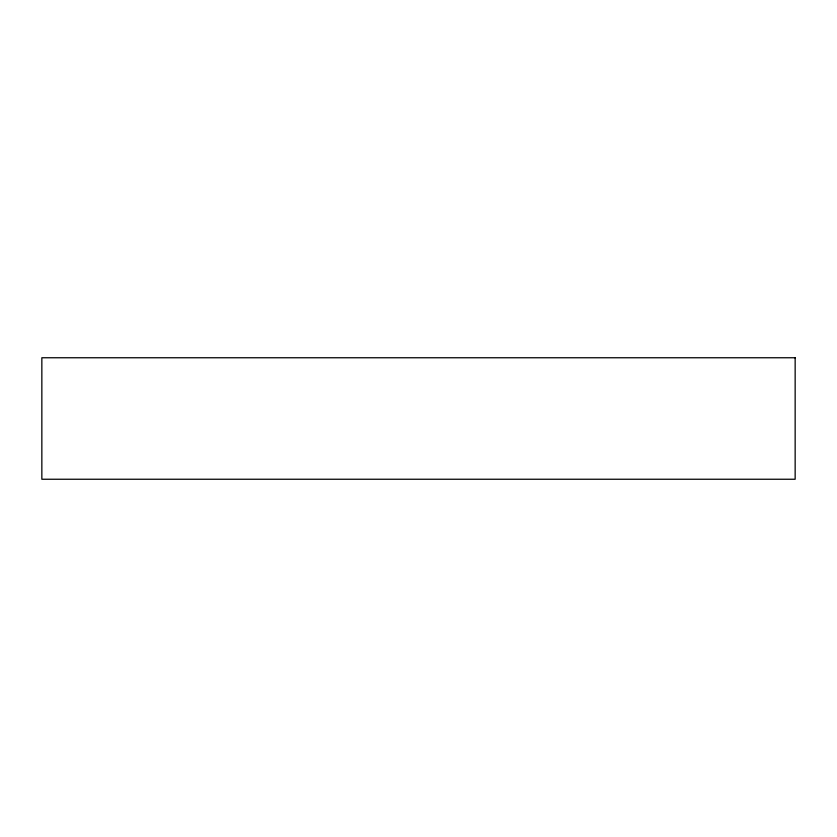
<?xml version="1.0" encoding="UTF-8"?>
<svg xmlns="http://www.w3.org/2000/svg" width="837" height="837" viewBox="0 0 837 837"><rect width="100%" height="100%" fill="white"/><g stroke="black" fill="none" stroke-linecap="round" stroke-linejoin="round"><path stroke-width="1.26" d="M795.15 357.755L41.85 357.755L41.85 479.245L795.15 479.245L795.15 357.755"/></g></svg>
